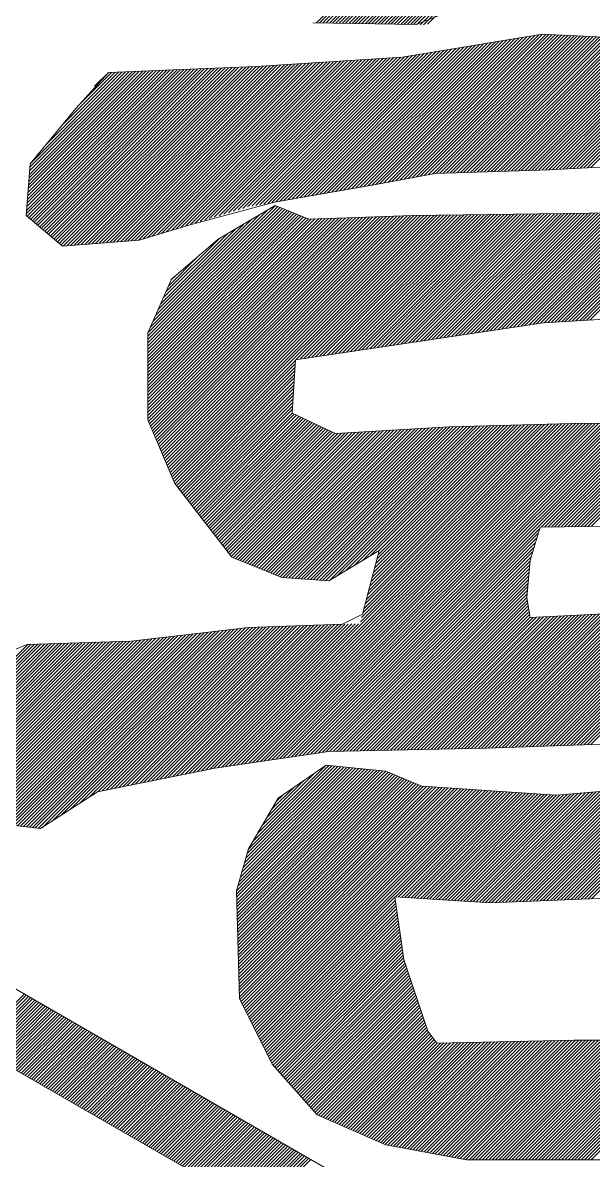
# Model space of a CAD drawing. Units: millimetres at full size. Extents: x -22551 to 92397, y -19340 to 14894.
# Drawn here: x 77067.3 to 77268.6, y -19020.6 to -18619 of the extents above; entities that cross this region are included whole.
import ezdxf

# ---------------------------------------------------------------- set-up
doc = ezdxf.new("R2010")
doc.units = ezdxf.units.MM
doc.header["$LTSCALE"] = 70
doc.layers.add('8-0_9-1', color=7, linetype='Continuous', lineweight=15)

msp = doc.modelspace()

# ---------------------------------------------------------------- linework, layer by layer
at = {"layer": '8-0_9-1'}
for p, q in [((77170.91, -18618.99), (77341.48, -18448.42)), ((77172.05, -18619.01), (77341.26, -18449.8)), ((77173.2, -18619.03), (77341.05, -18451.18)), ((77174.34, -18619.05), (77340.83, -18452.56)), ((77175.48, -18619.08), (77340.62, -18453.94)), ((77176.62, -18619.1), (77340.4, -18455.32)), ((77177.77, -18619.12), (77340.19, -18456.7)), ((77178.91, -18619.14), (77339.96, -18458.09)), ((77180.05, -18619.16), (77339.74, -18459.48)), ((77181.2, -18619.18), (77339.51, -18460.87)), ((77182.34, -18619.2), (77339.28, -18462.26)), ((77183.48, -18619.22), (77339.06, -18463.65)), ((77184.63, -18619.24), (77338.83, -18465.04)), ((77185.77, -18619.27), (77338.61, -18466.43)), ((77186.91, -18619.29), (77338.38, -18467.82)), ((77188.06, -18619.31), (77338.15, -18469.21)), ((77189.2, -18619.33), (77337.93, -18470.6)), ((77190.34, -18619.35), (77337.7, -18471.99)), ((77191.48, -18619.37), (77337.47, -18473.38)), ((77192.63, -18619.39), (77337.25, -18474.77)), ((77193.77, -18619.41), (77337.02, -18476.16)), ((77194.91, -18619.44), (77336.79, -18477.55)), ((77196.06, -18619.46), (77336.57, -18478.94)), ((77197.2, -18619.48), (77336.34, -18480.34)), ((77198.34, -18619.5), (77336.12, -18481.73)), ((77199.49, -18619.52), (77335.98, -18483.02)), ((77200.63, -18619.54), (77335.95, -18484.22)), ((77201.77, -18619.56), (77335.92, -18485.41)), ((77202.91, -18619.58), (77335.89, -18486.61)), ((77204.06, -18619.6), (77335.86, -18487.8)), ((77205.2, -18619.63), (77335.83, -18489)), ((77206.34, -18619.65), (77335.8, -18490.19)), ((77207.49, -18619.67), (77335.77, -18491.39)), ((77208.63, -18619.69), (77335.74, -18492.58)), ((77210.05, -18619.43), (77335.7, -18493.78)), ((77232.44, -18671.55), (77360.05, -18543.94)), ((77233.65, -18671.51), (77360.76, -18544.4)), ((77234.85, -18671.47), (77361.46, -18544.86)), ((77236.06, -18671.43), (77362.16, -18545.32)), ((77237.26, -18671.39), (77362.86, -18545.78)), ((77238.47, -18671.35), (77363.57, -18546.25)), ((77239.67, -18671.31), (77329.45, -18581.53)), ((77240.87, -18671.27), (77329.47, -18582.67)), ((77242.08, -18671.22), (77329.48, -18583.82)), ((77243.28, -18671.19), (77329.5, -18584.97)), ((77244.49, -18671.14), (77329.52, -18586.12)), ((77245.69, -18671.1), (77329.53, -18587.26)), ((77246.9, -18671.06), (77329.55, -18588.41)), ((77248.1, -18671.02), (77329.57, -18589.56)), ((77249.3, -18670.98), (77329.58, -18590.71)), ((77250.51, -18670.94), (77329.6, -18591.85)), ((77251.71, -18670.9), (77329.62, -18593)), ((77252.92, -18670.86), (77329.63, -18594.15)), ((77254.14, -18670.8), (77329.65, -18595.29)), ((77255.37, -18670.74), (77329.67, -18596.44)), ((77256.6, -18670.67), (77329.68, -18597.59)), ((77257.83, -18670.61), (77329.7, -18598.74)), ((77259.06, -18670.54), (77329.72, -18599.88)), ((77260.29, -18670.48), (77329.74, -18601.03)), ((77261.52, -18670.41), (77329.75, -18602.18)), ((77262.75, -18670.35), (77329.77, -18603.33)), ((77263.98, -18670.28), (77329.79, -18604.47)), ((77265.21, -18670.21), (77329.8, -18605.62)), ((77266.44, -18670.15), (77329.82, -18606.77)), ((77267.67, -18670.08), (77329.84, -18607.92)), ((77183.3, -18677.61), (77235.42, -18625.49)), ((77184.71, -18677.37), (77236.82, -18625.26)), ((77186.12, -18677.13), (77238.21, -18625.03)), ((77187.52, -18676.88), (77239.6, -18624.8)), ((77188.93, -18676.64), (77241, -18624.58)), ((77190.34, -18676.4), (77242.39, -18624.35)), ((77191.76, -18676.14), (77243.78, -18624.12)), ((77193.19, -18675.87), (77245.18, -18623.89)), ((77194.62, -18675.61), (77246.57, -18623.66)), ((77196.06, -18675.34), (77247.96, -18623.43)), ((77197.49, -18675.07), (77249.36, -18623.2)), ((77198.92, -18674.8), (77250.7, -18623.02)), ((77200.35, -18674.53), (77251.81, -18623.07)), ((77201.79, -18674.26), (77252.93, -18623.12)), ((77203.22, -18673.99), (77254.04, -18623.17)), ((77204.65, -18673.72), (77255.15, -18623.23)), ((77206.09, -18673.46), (77256.26, -18623.28)), ((77207.52, -18673.19), (77257.38, -18623.33)), ((77208.95, -18672.92), (77258.49, -18623.38)), ((77210.38, -18672.65), (77259.6, -18623.43)), ((77211.82, -18672.38), (77260.71, -18623.49)), ((77213.17, -18672.19), (77261.83, -18623.54)), ((77214.38, -18672.15), (77262.94, -18623.59)), ((77215.58, -18672.11), (77264.05, -18623.64)), ((77216.79, -18672.07), (77265.16, -18623.69)), ((77217.99, -18672.03), (77266.28, -18623.74)), ((77219.2, -18671.99), (77267.39, -18623.8)), ((77220.4, -18671.95), (77268.5, -18623.85)), ((77221.6, -18671.91), (77269.61, -18623.9)), ((77222.81, -18671.87), (77270.73, -18623.95)), ((77224.01, -18671.83), (77271.84, -18624)), ((77225.22, -18671.79), (77272.95, -18624.05)), ((77226.42, -18671.75), (77274.06, -18624.11)), ((77227.63, -18671.71), (77275.18, -18624.16)), ((77228.83, -18671.67), (77276.29, -18624.21)), ((77230.04, -18671.63), (77277.4, -18624.26)), ((77231.24, -18671.59), (77278.51, -18624.31)), ((77159.37, -18681.76), (77211.74, -18629.38)), ((77160.78, -18681.51), (77213.13, -18629.15)), ((77162.18, -18681.27), (77214.53, -18628.93)), ((77163.59, -18681.03), (77215.92, -18628.7)), ((77165, -18680.78), (77217.31, -18628.47)), ((77166.41, -18680.54), (77218.71, -18628.24)), ((77167.81, -18680.29), (77220.1, -18628.01)), ((77169.22, -18680.05), (77221.49, -18627.78)), ((77170.63, -18679.81), (77222.89, -18627.55)), ((77172.04, -18679.56), (77224.28, -18627.32)), ((77173.45, -18679.32), (77225.67, -18627.09)), ((77174.85, -18679.08), (77227.07, -18626.87)), ((77176.26, -18678.83), (77228.46, -18626.64)), ((77177.67, -18678.59), (77229.85, -18626.41)), ((77179.08, -18678.35), (77231.25, -18626.18)), ((77180.49, -18678.1), (77232.64, -18625.95)), ((77181.89, -18677.86), (77234.03, -18625.72)), ((77101.77, -18696.28), (77164.57, -18633.48)), ((77103.03, -18696.18), (77165.81, -18633.4)), ((77104.29, -18696.09), (77167.06, -18633.32)), ((77105.55, -18696), (77168.3, -18633.24)), ((77106.81, -18695.9), (77169.55, -18633.16)), ((77108.06, -18695.81), (77170.79, -18633.08)), ((77109.66, -18695.38), (77172.04, -18633)), ((77111.34, -18694.86), (77173.28, -18632.92)), ((77113.02, -18694.34), (77174.53, -18632.84)), ((77114.7, -18693.83), (77175.77, -18632.76)), ((77116.38, -18693.31), (77177.02, -18632.68)), ((77118.06, -18692.79), (77178.26, -18632.59)), ((77119.75, -18692.27), (77179.51, -18632.51)), ((77121.43, -18691.76), (77180.75, -18632.43)), ((77123.11, -18691.24), (77182, -18632.35)), ((77124.79, -18690.72), (77183.24, -18632.27)), ((77126.47, -18690.2), (77184.49, -18632.19)), ((77128.15, -18689.69), (77185.73, -18632.11)), ((77129.84, -18689.17), (77186.98, -18632.03)), ((77131.52, -18688.65), (77188.22, -18631.95)), ((77133.2, -18688.13), (77189.47, -18631.87)), ((77134.88, -18687.62), (77190.71, -18631.79)), ((77136.56, -18687.1), (77191.96, -18631.71)), ((77138.24, -18686.58), (77193.2, -18631.62)), ((77139.92, -18686.07), (77194.45, -18631.54)), ((77141.61, -18685.55), (77195.69, -18631.46)), ((77143.29, -18685.03), (77196.94, -18631.38)), ((77144.97, -18684.51), (77198.18, -18631.3)), ((77146.65, -18684), (77199.43, -18631.22)), ((77148.1, -18683.71), (77200.67, -18631.14)), ((77149.51, -18683.46), (77201.99, -18630.99)), ((77150.92, -18683.22), (77203.38, -18630.76)), ((77152.33, -18682.98), (77204.77, -18630.53)), ((77153.74, -18682.73), (77206.17, -18630.3)), ((77155.14, -18682.49), (77207.56, -18630.07)), ((77156.55, -18682.24), (77208.95, -18629.84)), ((77157.96, -18682), (77210.35, -18629.61)), ((77068.62, -18686.35), (77119.34, -18635.64)), ((77068.72, -18685.09), (77118.12, -18635.69)), ((77068.81, -18683.84), (77116.91, -18635.73)), ((77068.87, -18687.27), (77120.55, -18635.59)), ((77068.9, -18682.58), (77115.7, -18635.78)), ((77069, -18681.32), (77114.49, -18635.83)), ((77069.09, -18680.07), (77113.28, -18635.87)), ((77069.18, -18678.81), (77112.07, -18635.92)), ((77069.27, -18677.55), (77110.86, -18635.97)), ((77069.37, -18676.29), (77109.65, -18636.02)), ((77069.46, -18675.04), (77108.43, -18636.06)), ((77069.5, -18687.81), (77121.76, -18635.54)), ((77069.55, -18673.78), (77107.22, -18636.11)), ((77069.65, -18672.52), (77106.01, -18636.16)), ((77069.74, -18671.26), (77104.8, -18636.2)), ((77069.83, -18670.01), (77103.59, -18636.25)), ((77070.13, -18688.34), (77122.97, -18635.5)), ((77070.29, -18668.39), (77102.38, -18636.3)), ((77070.76, -18688.87), (77124.18, -18635.45)), ((77071.39, -18689.4), (77125.39, -18635.4)), ((77072.03, -18689.93), (77126.6, -18635.36)), ((77072.66, -18690.47), (77127.82, -18635.31)), ((77073.29, -18691), (77129.03, -18635.26)), ((77073.92, -18691.53), (77130.24, -18635.21)), ((77074.55, -18692.06), (77131.45, -18635.17)), ((77075.19, -18692.59), (77132.66, -18635.12)), ((77075.82, -18693.13), (77133.87, -18635.07)), ((77075.88, -18661.64), (77101.17, -18636.35)), ((77076.45, -18693.66), (77135.08, -18635.03)), ((77077.08, -18694.19), (77136.3, -18634.98)), ((77077.71, -18694.72), (77137.51, -18634.93)), ((77078.35, -18695.26), (77138.72, -18634.88)), ((77078.98, -18695.79), (77139.93, -18634.84)), ((77079.61, -18696.32), (77141.14, -18634.79)), ((77080.24, -18696.85), (77142.35, -18634.74)), ((77080.87, -18697.38), (77143.56, -18634.69)), ((77081.47, -18654.88), (77099.95, -18636.39)), ((77081.63, -18697.79), (77144.78, -18634.65)), ((77082.89, -18697.69), (77145.99, -18634.6)), ((77084.15, -18697.6), (77147.2, -18634.55)), ((77085.41, -18697.51), (77148.41, -18634.51)), ((77086.67, -18697.41), (77149.63, -18634.45)), ((77087.05, -18648.13), (77098.74, -18636.44)), ((77087.93, -18697.32), (77150.87, -18634.37)), ((77089.19, -18697.22), (77152.12, -18634.29)), ((77090.44, -18697.13), (77153.36, -18634.21)), ((77091.7, -18697.03), (77154.61, -18634.13)), ((77092.64, -18641.38), (77097.53, -18636.49)), ((77092.96, -18696.94), (77155.85, -18634.05)), ((77094.22, -18696.84), (77157.1, -18633.97)), ((77095.48, -18696.75), (77158.34, -18633.89)), ((77096.74, -18696.66), (77159.59, -18633.81)), ((77098, -18696.56), (77160.83, -18633.73)), ((77099.25, -18696.47), (77162.08, -18633.65)), ((77100.51, -18696.37), (77163.32, -18633.56)), ((77111.47, -18728.49), (77156.42, -18683.54)), ((77111.47, -18729.66), (77157.25, -18683.87)), ((77111.47, -18730.82), (77158.08, -18684.21)), ((77111.47, -18731.99), (77158.91, -18684.54)), ((77111.47, -18733.15), (77159.75, -18684.87)), ((77111.47, -18734.31), (77160.58, -18685.2)), ((77111.47, -18735.48), (77161.41, -18685.54)), ((77112.35, -18726.45), (77153.64, -18685.16)), ((77258.7, -18724.46), (77297.43, -18685.72)), ((77259.94, -18724.38), (77298.65, -18685.67)), ((77261.17, -18724.31), (77299.87, -18685.61)), ((77262.41, -18724.23), (77301.09, -18685.56)), ((77263.65, -18724.16), (77302.31, -18685.5)), ((77264.89, -18724.09), (77303.53, -18685.45)), ((77266.13, -18724.01), (77304.75, -18685.39)), ((77267.37, -18723.94), (77305.97, -18685.33)), ((77111.47, -18736.64), (77162.24, -18685.87)), ((77111.47, -18737.81), (77163.07, -18686.2)), ((77111.47, -18738.97), (77163.9, -18686.53)), ((77111.47, -18740.14), (77164.73, -18686.87)), ((77111.47, -18741.3), (77165.57, -18687.2)), ((77111.47, -18742.46), (77166.4, -18687.53)), ((77111.47, -18758.76), (77182.42, -18687.8)), ((77111.47, -18757.6), (77181.22, -18687.84)), ((77111.47, -18743.63), (77167.23, -18687.87)), ((77111.47, -18756.43), (77180.02, -18687.88)), ((77111.47, -18755.27), (77178.82, -18687.92)), ((77111.47, -18754.11), (77177.61, -18687.96)), ((77111.47, -18752.94), (77176.41, -18688)), ((77111.47, -18751.78), (77175.21, -18688.04)), ((77111.47, -18750.61), (77174, -18688.08)), ((77111.47, -18749.45), (77172.8, -18688.11)), ((77111.47, -18748.29), (77171.6, -18688.15)), ((77111.47, -18747.12), (77170.39, -18688.19)), ((77111.47, -18744.79), (77168.06, -18688.2)), ((77111.47, -18745.96), (77169.19, -18688.23)), ((77111.68, -18759.72), (77183.63, -18687.77)), ((77112.02, -18760.53), (77184.83, -18687.73)), ((77112.37, -18761.35), (77186.03, -18687.69)), ((77112.71, -18762.17), (77187.24, -18687.65)), ((77113.06, -18762.99), (77188.44, -18687.61)), ((77113.26, -18724.38), (77150.81, -18686.82)), ((77113.4, -18763.81), (77189.64, -18687.57)), ((77113.75, -18764.63), (77190.84, -18687.53)), ((77114.09, -18765.45), (77192.05, -18687.49)), ((77114.16, -18722.31), (77147.98, -18688.48)), ((77114.44, -18766.27), (77193.25, -18687.46)), ((77114.78, -18767.09), (77194.45, -18687.42)), ((77115.13, -18767.91), (77195.66, -18687.38)), ((77115.47, -18768.73), (77196.86, -18687.34)), ((77115.82, -18769.55), (77198.06, -18687.3)), ((77116.16, -18770.37), (77199.27, -18687.26)), ((77116.51, -18771.18), (77200.47, -18687.22)), ((77116.85, -18772), (77201.67, -18687.18)), ((77117.2, -18772.82), (77202.87, -18687.14)), ((77117.54, -18773.64), (77204.08, -18687.11)), ((77117.89, -18774.46), (77205.27, -18687.08)), ((77118.23, -18775.28), (77206.45, -18687.06)), ((77118.58, -18776.1), (77207.63, -18687.04)), ((77118.92, -18776.92), (77208.81, -18687.03)), ((77119.27, -18777.74), (77209.99, -18687.01)), ((77119.61, -18778.56), (77211.17, -18687)), ((77119.96, -18779.38), (77212.35, -18686.98)), ((77120.3, -18780.2), (77213.53, -18686.96)), ((77163.78, -18737.89), (77214.71, -18686.95)), ((77165.14, -18737.68), (77215.89, -18686.93)), ((77166.51, -18737.48), (77217.07, -18686.92)), ((77167.87, -18737.28), (77218.25, -18686.9)), ((77169.24, -18737.08), (77219.43, -18686.89)), ((77170.6, -18736.88), (77220.61, -18686.87)), ((77171.97, -18736.68), (77221.79, -18686.85)), ((77173.33, -18736.48), (77222.97, -18686.84)), ((77174.7, -18736.28), (77224.15, -18686.82)), ((77176.06, -18736.08), (77225.33, -18686.81)), ((77177.43, -18735.88), (77226.51, -18686.79)), ((77178.79, -18735.68), (77227.69, -18686.78)), ((77180.16, -18735.48), (77228.87, -18686.76)), ((77181.52, -18735.28), (77230.05, -18686.75)), ((77182.89, -18735.07), (77231.23, -18686.73)), ((77184.25, -18734.87), (77232.41, -18686.71)), ((77185.61, -18734.67), (77233.59, -18686.7)), ((77186.98, -18734.47), (77234.77, -18686.68)), ((77188.34, -18734.27), (77235.95, -18686.67)), ((77189.71, -18734.07), (77237.13, -18686.65)), ((77191.07, -18733.87), (77238.31, -18686.63)), ((77192.44, -18733.67), (77239.49, -18686.62)), ((77193.8, -18733.47), (77240.67, -18686.6)), ((77195.17, -18733.27), (77241.85, -18686.59)), ((77196.53, -18733.07), (77243.03, -18686.57)), ((77197.9, -18732.87), (77244.21, -18686.56)), ((77199.26, -18732.67), (77245.39, -18686.54)), ((77200.63, -18732.47), (77246.57, -18686.52)), ((77201.99, -18732.27), (77247.75, -18686.51)), ((77203.36, -18732.06), (77248.93, -18686.49)), ((77204.73, -18731.86), (77250.11, -18686.48)), ((77206.1, -18731.65), (77251.29, -18686.46)), ((77207.47, -18731.45), (77252.47, -18686.45)), ((77208.84, -18731.24), (77253.65, -18686.43)), ((77210.21, -18731.04), (77254.83, -18686.41)), ((77211.58, -18730.83), (77256.01, -18686.4)), ((77212.94, -18730.63), (77257.19, -18686.38)), ((77214.31, -18730.42), (77258.37, -18686.37)), ((77215.68, -18730.22), (77259.55, -18686.35)), ((77217.05, -18730.01), (77260.73, -18686.34)), ((77218.42, -18729.81), (77261.91, -18686.32)), ((77219.79, -18729.6), (77263.09, -18686.3)), ((77221.16, -18729.39), (77264.27, -18686.29)), ((77222.53, -18729.19), (77265.45, -18686.27)), ((77223.9, -18728.98), (77266.63, -18686.26)), ((77225.27, -18728.78), (77267.81, -18686.24)), ((77226.64, -18728.57), (77268.99, -18686.23)), ((77228.01, -18728.37), (77270.17, -18686.21)), ((77229.38, -18728.16), (77271.35, -18686.19)), ((77230.75, -18727.96), (77272.53, -18686.18)), ((77232.12, -18727.75), (77273.71, -18686.16)), ((77233.49, -18727.55), (77274.89, -18686.15)), ((77234.86, -18727.34), (77276.07, -18686.13)), ((77236.23, -18727.14), (77277.25, -18686.12)), ((77237.6, -18726.93), (77278.43, -18686.1)), ((77238.97, -18726.72), (77279.61, -18686.08)), ((77240.34, -18726.52), (77280.79, -18686.07)), ((77241.71, -18726.31), (77281.97, -18686.05)), ((77243.08, -18726.11), (77283.15, -18686.04)), ((77244.45, -18725.9), (77284.33, -18686.02)), ((77245.82, -18725.7), (77285.51, -18686.01)), ((77247.19, -18725.49), (77286.69, -18685.99)), ((77248.56, -18725.29), (77287.87, -18685.97)), ((77249.92, -18725.08), (77289.05, -18685.96)), ((77251.27, -18724.9), (77290.23, -18685.94)), ((77252.5, -18724.83), (77291.41, -18685.93)), ((77253.74, -18724.75), (77292.59, -18685.91)), ((77254.98, -18724.68), (77293.77, -18685.89)), ((77256.22, -18724.61), (77294.99, -18685.83)), ((77257.46, -18724.53), (77296.21, -18685.78)), ((77115.07, -18720.24), (77145.16, -18690.15)), ((77115.97, -18718.17), (77142.33, -18691.81)), ((77116.88, -18716.1), (77139.5, -18693.47)), ((77117.78, -18714.03), (77136.67, -18695.14)), ((77118.69, -18711.96), (77129.24, -18701.41)), ((77119.59, -18709.89), (77121.09, -18708.4)), ((77120.65, -18781.02), (77163.48, -18738.18)), ((77121.02, -18781.8), (77163.4, -18739.42)), ((77121.53, -18782.46), (77163.32, -18740.67)), ((77122.04, -18783.12), (77163.25, -18741.91)), ((77122.54, -18783.77), (77163.17, -18743.15)), ((77123.05, -18784.43), (77163.09, -18744.39)), ((77123.56, -18785.09), (77163.01, -18745.63)), ((77124.07, -18785.74), (77162.94, -18746.88)), ((77124.57, -18786.4), (77162.86, -18748.12)), ((77125.08, -18787.06), (77162.78, -18749.36)), ((77125.59, -18787.71), (77162.7, -18750.6)), ((77126.1, -18788.37), (77162.63, -18751.84)), ((77126.6, -18789.03), (77162.55, -18753.08)), ((77127.11, -18789.68), (77162.47, -18754.33)), ((77127.62, -18790.34), (77162.39, -18755.57)), ((77128.13, -18791), (77162.31, -18756.81)), ((77128.63, -18791.65), (77163.09, -18757.2)), ((77129.14, -18792.31), (77163.88, -18757.57)), ((77129.65, -18792.97), (77164.68, -18757.94)), ((77130.16, -18793.62), (77165.48, -18758.31)), ((77130.66, -18794.28), (77166.27, -18758.67)), ((77131.17, -18794.94), (77167.07, -18759.04)), ((77131.68, -18795.59), (77167.86, -18759.41)), ((77132.19, -18796.25), (77168.66, -18759.78)), ((77132.69, -18796.91), (77169.46, -18760.14)), ((77133.2, -18797.56), (77170.25, -18760.51)), ((77133.71, -18798.22), (77171.05, -18760.88)), ((77134.22, -18798.88), (77171.85, -18761.25)), ((77134.72, -18799.53), (77172.64, -18761.61)), ((77135.23, -18800.19), (77173.44, -18761.98)), ((77136.03, -18882.05), (77257.49, -18760.59)), ((77137.39, -18881.85), (77258.69, -18760.56)), ((77138.76, -18881.65), (77259.88, -18760.53)), ((77140.12, -18881.45), (77261.08, -18760.5)), ((77141.49, -18881.25), (77262.27, -18760.47)), ((77142.85, -18881.05), (77263.46, -18760.44)), ((77144.21, -18880.85), (77264.66, -18760.41)), ((77145.58, -18880.65), (77265.82, -18760.41)), ((77146.94, -18880.45), (77266.96, -18760.43)), ((77148.31, -18880.25), (77268.11, -18760.45)), ((77149.67, -18880.05), (77269.25, -18760.48)), ((77151.04, -18879.85), (77270.39, -18760.5)), ((77152.4, -18879.65), (77271.53, -18760.52)), ((77153.77, -18879.45), (77272.67, -18760.54)), ((77155.13, -18879.24), (77273.81, -18760.57)), ((77156.5, -18879.04), (77274.95, -18760.59)), ((77157.86, -18878.84), (77276.09, -18760.61)), ((77158.14, -18814.54), (77210.68, -18762)), ((77159.03, -18814.81), (77211.91, -18761.93)), ((77159.23, -18878.64), (77277.24, -18760.63)), ((77160.12, -18814.88), (77213.15, -18761.86)), ((77160.59, -18878.44), (77278.38, -18760.66)), ((77161.21, -18814.96), (77214.39, -18761.78)), ((77161.96, -18878.24), (77279.52, -18760.68)), ((77162.29, -18815.04), (77215.62, -18761.71)), ((77163.32, -18878.04), (77280.66, -18760.7)), ((77163.38, -18815.12), (77216.86, -18761.64)), ((77164.47, -18815.19), (77218.09, -18761.57)), ((77164.69, -18877.84), (77281.8, -18760.73)), ((77165.55, -18815.27), (77219.28, -18761.54)), ((77166.05, -18877.64), (77282.94, -18760.75)), ((77166.64, -18815.35), (77220.48, -18761.51)), ((77167.42, -18877.44), (77284.08, -18760.77)), ((77167.73, -18815.43), (77221.67, -18761.48)), ((77168.78, -18877.24), (77285.23, -18760.79)), ((77168.81, -18815.5), (77222.87, -18761.45)), ((77169.9, -18815.58), (77224.06, -18761.42)), ((77170.99, -18815.66), (77225.25, -18761.39)), ((77172.07, -18815.74), (77226.45, -18761.36)), ((77173.16, -18815.82), (77227.64, -18761.33)), ((77174.25, -18815.89), (77228.84, -18761.3)), ((77175.36, -18815.95), (77230.03, -18761.27)), ((77178.27, -18814.2), (77231.23, -18761.24)), ((77181.18, -18812.46), (77232.42, -18761.21)), ((77184.09, -18810.71), (77233.61, -18761.18)), ((77186.44, -18830.48), (77256.3, -18760.62)), ((77186.85, -18828.9), (77255.11, -18760.65)), ((77187, -18808.96), (77234.81, -18761.15)), ((77187.27, -18827.32), (77253.91, -18760.68)), ((77187.69, -18825.74), (77252.72, -18760.71)), ((77188.1, -18824.16), (77251.52, -18760.74)), ((77188.52, -18822.58), (77250.33, -18760.77)), ((77188.93, -18821), (77249.14, -18760.79)), ((77189.35, -18819.42), (77247.94, -18760.82)), ((77189.76, -18817.84), (77246.75, -18760.86)), ((77189.91, -18807.22), (77236, -18761.12)), ((77190.18, -18816.26), (77245.55, -18760.88)), ((77190.6, -18814.68), (77244.36, -18760.91)), ((77191.01, -18813.1), (77243.17, -18760.94)), ((77191.43, -18811.52), (77241.97, -18760.97)), ((77191.84, -18809.94), (77240.78, -18761)), ((77192.26, -18808.36), (77239.58, -18761.03)), ((77192.67, -18806.78), (77238.39, -18761.06)), ((77192.82, -18805.47), (77237.2, -18761.09)), ((77250.14, -18797.05), (77286.37, -18760.82)), ((77251.32, -18797.03), (77287.51, -18760.84)), ((77252.5, -18797.01), (77288.65, -18760.86)), ((77253.68, -18797), (77289.79, -18760.89)), ((77254.86, -18796.98), (77290.93, -18760.91)), ((77256.04, -18796.96), (77292.07, -18760.93)), ((77257.22, -18796.95), (77293.22, -18760.95)), ((77258.4, -18796.93), (77294.36, -18760.98)), ((77259.58, -18796.92), (77295.5, -18761)), ((77260.76, -18796.9), (77296.64, -18761.02)), ((77261.94, -18796.88), (77297.78, -18761.05)), ((77263.12, -18796.87), (77298.92, -18761.07)), ((77264.3, -18796.85), (77300.06, -18761.09)), ((77265.48, -18796.84), (77301.2, -18761.11)), ((77266.66, -18796.82), (77302.35, -18761.14)), ((77267.84, -18796.8), (77303.49, -18761.16)), ((77135.74, -18800.85), (77174.24, -18762.35)), ((77136.25, -18801.51), (77175.03, -18762.72)), ((77136.75, -18802.16), (77175.83, -18763.09)), ((77137.26, -18802.82), (77176.63, -18763.45)), ((77137.77, -18803.48), (77177.42, -18763.82)), ((77138.28, -18804.13), (77178.52, -18763.89)), ((77138.78, -18804.79), (77179.75, -18763.82)), ((77139.29, -18805.44), (77180.99, -18763.75)), ((77139.8, -18806.1), (77182.23, -18763.67)), ((77140.31, -18806.76), (77183.46, -18763.6)), ((77140.81, -18807.42), (77184.7, -18763.53)), ((77141.51, -18807.88), (77185.94, -18763.46)), ((77142.34, -18808.22), (77187.17, -18763.38)), ((77143.17, -18808.55), (77188.41, -18763.31)), ((77144, -18808.88), (77189.65, -18763.24)), ((77144.83, -18809.22), (77190.89, -18763.16)), ((77145.67, -18809.55), (77192.12, -18763.09)), ((77146.5, -18809.88), (77193.36, -18763.02)), ((77147.33, -18810.21), (77194.6, -18762.95)), ((77148.16, -18810.55), (77195.83, -18762.87)), ((77148.99, -18810.88), (77197.07, -18762.8)), ((77149.82, -18811.21), (77198.31, -18762.73)), ((77150.66, -18811.54), (77199.54, -18762.66)), ((77151.49, -18811.88), (77200.78, -18762.58)), ((77152.32, -18812.21), (77202.02, -18762.51)), ((77153.15, -18812.54), (77203.25, -18762.44)), ((77153.98, -18812.87), (77204.49, -18762.36)), ((77154.81, -18813.21), (77205.73, -18762.29)), ((77155.64, -18813.54), (77206.97, -18762.22)), ((77156.48, -18813.87), (77208.2, -18762.15)), ((77157.31, -18814.2), (77209.44, -18762.07)), ((77170.15, -18877.04), (77249.68, -18797.51)), ((77171.51, -18876.84), (77249.18, -18799.17)), ((77172.88, -18876.63), (77248.68, -18800.83)), ((77174.24, -18876.43), (77248.18, -18802.49)), ((77175.57, -18876.27), (77247.68, -18804.16)), ((77176.76, -18876.25), (77247.18, -18805.82)), ((77177.95, -18876.22), (77246.68, -18807.48)), ((77179.14, -18876.19), (77246.25, -18809.08)), ((77180.33, -18876.17), (77246.13, -18810.37)), ((77181.52, -18876.14), (77246.02, -18811.65)), ((77182.71, -18876.12), (77245.9, -18812.93)), ((77183.9, -18876.09), (77245.78, -18814.21)), ((77185.09, -18876.07), (77245.67, -18815.49)), ((77186.28, -18876.04), (77245.55, -18816.77)), ((77187.47, -18876.02), (77245.43, -18818.05)), ((77188.65, -18875.99), (77245.32, -18819.33)), ((77189.84, -18875.97), (77245.2, -18820.61)), ((77191.03, -18875.94), (77245.09, -18821.89)), ((77192.22, -18875.92), (77245.25, -18822.89)), ((77193.41, -18875.89), (77245.42, -18823.88)), ((77194.6, -18875.87), (77245.59, -18824.88)), ((77195.79, -18875.84), (77245.75, -18825.88)), ((77196.98, -18875.81), (77245.92, -18826.88)), ((77198.17, -18875.79), (77246.08, -18827.88)), ((77199.36, -18875.76), (77246.25, -18828.87)), ((77200.55, -18875.74), (77247.37, -18828.92)), ((77201.74, -18875.71), (77248.59, -18828.86)), ((77202.93, -18875.69), (77249.82, -18828.8)), ((77204.12, -18875.66), (77251.04, -18828.74)), ((77205.31, -18875.64), (77252.27, -18828.68)), ((77206.5, -18875.61), (77253.49, -18828.62)), ((77207.69, -18875.59), (77254.72, -18828.55)), ((77208.88, -18875.56), (77255.94, -18828.49)), ((77210.07, -18875.54), (77257.17, -18828.43)), ((77211.26, -18875.51), (77258.4, -18828.37)), ((77212.44, -18875.49), (77259.62, -18828.31)), ((77213.63, -18875.46), (77260.85, -18828.25)), ((77214.82, -18875.44), (77262.07, -18828.19)), ((77216.01, -18875.41), (77263.3, -18828.13)), ((77217.2, -18875.38), (77264.52, -18828.06)), ((77218.39, -18875.36), (77265.75, -18828)), ((77219.58, -18875.33), (77266.97, -18827.94)), ((77220.77, -18875.31), (77268.2, -18827.88)), ((77221.96, -18875.28), (77269.43, -18827.82)), ((77223.15, -18875.26), (77270.65, -18827.76)), ((77224.34, -18875.23), (77271.88, -18827.7)), ((77225.53, -18875.21), (77273.1, -18827.64)), ((77226.72, -18875.18), (77274.33, -18827.57)), ((77227.91, -18875.16), (77275.55, -18827.51)), ((77229.1, -18875.13), (77276.78, -18827.45)), ((77230.29, -18875.11), (77278, -18827.39)), ((77231.48, -18875.07), (77279.23, -18827.33)), ((77232.69, -18875.03), (77280.45, -18827.27)), ((77233.9, -18874.99), (77281.68, -18827.21)), ((77235.1, -18874.95), (77282.91, -18827.14)), ((77236.31, -18874.91), (77284.13, -18827.08)), ((77237.51, -18874.87), (77285.36, -18827.02)), ((77238.72, -18874.82), (77286.58, -18826.96)), ((77239.92, -18874.78), (77287.81, -18826.9)), ((77241.13, -18874.74), (77289.03, -18826.84)), ((77242.34, -18874.7), (77290.26, -18826.78)), ((77243.54, -18874.66), (77291.48, -18826.72)), ((77244.75, -18874.62), (77292.71, -18826.65)), ((77245.95, -18874.57), (77293.91, -18826.62)), ((77247.16, -18874.53), (77295.05, -18826.64)), ((77248.37, -18874.49), (77296.19, -18826.66)), ((77249.57, -18874.45), (77297.33, -18826.69)), ((77250.78, -18874.41), (77298.47, -18826.71)), ((77251.98, -18874.37), (77299.62, -18826.73)), ((77253.19, -18874.32), (77300.76, -18826.76)), ((77254.39, -18874.28), (77301.9, -18826.78)), ((77255.6, -18874.24), (77303.04, -18826.8)), ((77256.81, -18874.2), (77304.18, -18826.82)), ((77258.01, -18874.16), (77305.32, -18826.85)), ((77259.22, -18874.12), (77306.46, -18826.87)), ((77260.42, -18874.08), (77307.61, -18826.89)), ((77261.63, -18874.03), (77308.75, -18826.92)), ((77262.83, -18873.99), (77309.89, -18826.94)), ((77264.04, -18873.95), (77311.03, -18826.96)), ((77265.25, -18873.91), (77312.17, -18826.98)), ((77266.45, -18873.87), (77313.31, -18827.01)), ((77267.66, -18873.83), (77314.45, -18827.03)), ((77063.4, -18902.29), (77131.39, -18834.3)), ((77064.44, -18902.41), (77132.7, -18834.15)), ((77065.49, -18902.53), (77134.02, -18834)), ((77066.53, -18902.65), (77135.33, -18833.85)), ((77067.57, -18902.77), (77136.65, -18833.7)), ((77068.62, -18902.9), (77137.96, -18833.55)), ((77069.66, -18903.01), (77139.28, -18833.4)), ((77070.71, -18903.14), (77140.59, -18833.25)), ((77071.75, -18903.26), (77141.91, -18833.1)), ((77072.79, -18903.38), (77143.22, -18832.95)), ((77074.29, -18903.04), (77144.53, -18832.8)), ((77077.59, -18900.91), (77145.85, -18832.65)), ((77080.89, -18898.78), (77147.14, -18832.52)), ((77084.19, -18896.64), (77148.35, -18832.47)), ((77087.48, -18894.51), (77149.56, -18832.43)), ((77090.78, -18892.37), (77150.77, -18832.39)), ((77093.88, -18890.43), (77151.97, -18832.34)), ((77095.34, -18890.14), (77153.18, -18832.3)), ((77096.79, -18889.85), (77154.39, -18832.26)), ((77098.25, -18889.56), (77155.6, -18832.21)), ((77099.71, -18889.27), (77156.8, -18832.17)), ((77101.16, -18888.98), (77158.01, -18832.13)), ((77102.62, -18888.69), (77159.22, -18832.09)), ((77104.07, -18888.4), (77160.43, -18832.04)), ((77105.53, -18888.11), (77161.63, -18832)), ((77106.98, -18887.81), (77162.84, -18831.96)), ((77108.44, -18887.52), (77164.05, -18831.91)), ((77109.89, -18887.23), (77165.25, -18831.87)), ((77111.35, -18886.94), (77166.46, -18831.83)), ((77112.8, -18886.65), (77167.67, -18831.78)), ((77114.26, -18886.36), (77168.88, -18831.74)), ((77115.71, -18886.07), (77170.08, -18831.7)), ((77117.17, -18885.78), (77171.29, -18831.65)), ((77118.62, -18885.49), (77172.5, -18831.61)), ((77120.08, -18885.2), (77173.71, -18831.57)), ((77121.53, -18884.9), (77174.91, -18831.53)), ((77122.99, -18884.61), (77176.12, -18831.48)), ((77124.44, -18884.32), (77177.33, -18831.44)), ((77125.9, -18884.03), (77178.53, -18831.4)), ((77127.35, -18883.74), (77179.74, -18831.35)), ((77128.81, -18883.45), (77180.95, -18831.31)), ((77130.26, -18883.16), (77182.16, -18831.27)), ((77131.72, -18882.87), (77183.36, -18831.22)), ((77133.18, -18882.58), (77184.57, -18831.18)), ((77134.63, -18882.28), (77185.78, -18831.14)), ((77029.88, -18890.4), (77082.28, -18838.01)), ((77030.06, -18889.06), (77081.08, -18838.04)), ((77030.24, -18887.72), (77079.88, -18838.08)), ((77030.42, -18886.38), (77078.67, -18838.12)), ((77030.52, -18890.93), (77083.49, -18837.97)), ((77030.6, -18885.03), (77077.47, -18838.16)), ((77030.78, -18883.69), (77076.27, -18838.2)), ((77030.96, -18882.35), (77075.07, -18838.24)), ((77031.14, -18881), (77073.86, -18838.28)), ((77031.19, -18891.42), (77084.69, -18837.93)), ((77031.32, -18879.66), (77072.66, -18838.32)), ((77031.5, -18878.32), (77071.46, -18838.35)), ((77031.87, -18891.91), (77085.89, -18837.89)), ((77032.54, -18892.4), (77087.1, -18837.85)), ((77033.22, -18892.89), (77088.3, -18837.81)), ((77033.89, -18893.38), (77089.5, -18837.77)), ((77034.56, -18893.87), (77090.7, -18837.73)), ((77035.24, -18894.37), (77091.91, -18837.69)), ((77035.91, -18894.86), (77093.11, -18837.66)), ((77036.59, -18895.35), (77094.31, -18837.62)), ((77037.26, -18895.84), (77095.52, -18837.58)), ((77037.93, -18896.33), (77096.72, -18837.54)), ((77038.61, -18896.82), (77097.92, -18837.5)), ((77039.28, -18897.31), (77099.13, -18837.46)), ((77039.96, -18897.8), (77100.33, -18837.42)), ((77040.63, -18898.29), (77101.53, -18837.38)), ((77041.3, -18898.78), (77102.73, -18837.35)), ((77041.98, -18899.27), (77103.94, -18837.31)), ((77042.65, -18899.76), (77105.14, -18837.27)), ((77043.57, -18900), (77106.42, -18837.16)), ((77044.61, -18900.12), (77107.73, -18837.01)), ((77045.66, -18900.24), (77109.05, -18836.86)), ((77046.7, -18900.37), (77110.36, -18836.71)), ((77047.74, -18900.49), (77111.67, -18836.55)), ((77048.79, -18900.61), (77112.99, -18836.4)), ((77049.83, -18900.73), (77114.3, -18836.25)), ((77050.87, -18900.85), (77115.62, -18836.1)), ((77051.92, -18900.97), (77116.93, -18835.95)), ((77052.96, -18901.09), (77118.25, -18835.8)), ((77054.01, -18901.21), (77119.56, -18835.65)), ((77055.05, -18901.33), (77120.87, -18835.5)), ((77056.09, -18901.45), (77122.19, -18835.35)), ((77057.14, -18901.57), (77123.5, -18835.2)), ((77058.18, -18901.69), (77124.82, -18835.05)), ((77059.22, -18901.81), (77126.13, -18834.9)), ((77060.27, -18901.93), (77127.45, -18834.75)), ((77061.31, -18902.05), (77128.76, -18834.6)), ((77062.36, -18902.17), (77130.08, -18834.45)), ((77031.67, -18876.97), (77070.25, -18838.39)), ((77031.85, -18875.63), (77069.05, -18838.43)), ((77142.68, -18925.46), (77185.86, -18882.28)), ((77142.71, -18926.59), (77186.92, -18882.38)), ((77142.75, -18927.72), (77187.98, -18882.49)), ((77143.13, -18923.84), (77184.81, -18882.17)), ((77143.6, -18922.21), (77183.75, -18882.06)), ((77144.07, -18920.58), (77182.69, -18881.96)), ((77144.53, -18918.95), (77181.63, -18881.85)), ((77145, -18917.32), (77180.57, -18881.75)), ((77145.46, -18915.69), (77179.51, -18881.64)), ((77145.93, -18914.06), (77178.46, -18881.54)), ((77146.39, -18912.43), (77177.4, -18881.43)), ((77146.86, -18910.8), (77176.34, -18881.32)), ((77148.42, -18908.08), (77175.28, -18881.22)), ((77150.08, -18905.25), (77173.96, -18881.38)), ((77142.78, -18928.85), (77189.04, -18882.59)), ((77142.81, -18929.99), (77190.1, -18882.7)), ((77142.84, -18931.12), (77191.16, -18882.81)), ((77142.87, -18932.25), (77192.21, -18882.91)), ((77142.9, -18933.39), (77193.27, -18883.02)), ((77142.93, -18934.52), (77194.33, -18883.12)), ((77142.97, -18935.65), (77195.39, -18883.23)), ((77143, -18936.78), (77196.22, -18883.56)), ((77143.03, -18937.92), (77197.04, -18883.91)), ((77143.06, -18939.05), (77197.86, -18884.25)), ((77143.09, -18940.18), (77198.68, -18884.59)), ((77143.12, -18941.31), (77199.51, -18884.93)), ((77143.15, -18942.45), (77200.33, -18885.28)), ((77143.19, -18943.58), (77201.15, -18885.62)), ((77143.22, -18944.71), (77201.97, -18885.96)), ((77143.25, -18945.85), (77202.79, -18886.3)), ((77151.74, -18902.43), (77170.23, -18883.94)), ((77153.41, -18899.6), (77166.51, -18886.5)), ((77143.28, -18946.98), (77203.61, -18886.64)), ((77143.31, -18948.11), (77204.44, -18886.99)), ((77143.34, -18949.24), (77205.26, -18887.33)), ((77143.38, -18950.38), (77206.08, -18887.67)), ((77143.41, -18951.51), (77206.9, -18888.01)), ((77143.44, -18952.64), (77207.72, -18888.36)), ((77143.47, -18953.77), (77208.7, -18888.55)), ((77143.5, -18954.91), (77209.79, -18888.62)), ((77143.53, -18956.04), (77210.88, -18888.69)), ((77143.56, -18957.17), (77211.97, -18888.77)), ((77143.6, -18958.31), (77213.06, -18888.84)), ((77143.63, -18959.44), (77214.15, -18888.91)), ((77143.66, -18960.57), (77215.25, -18888.98)), ((77143.69, -18961.7), (77216.34, -18889.06)), ((77143.72, -18962.84), (77217.43, -18889.13)), ((77143.93, -18963.79), (77218.52, -18889.2)), ((77144.32, -18964.57), (77219.61, -18889.27)), ((77144.71, -18965.34), (77220.7, -18889.35)), ((77145.1, -18966.12), (77221.79, -18889.42)), ((77145.48, -18966.89), (77222.89, -18889.49)), ((77145.87, -18967.67), (77223.98, -18889.57)), ((77146.26, -18968.45), (77225.07, -18889.64)), ((77146.65, -18969.22), (77226.16, -18889.71)), ((77147.04, -18970), (77227.25, -18889.78)), ((77147.43, -18970.77), (77228.34, -18889.86)), ((77147.81, -18971.55), (77229.43, -18889.93)), ((77148.2, -18972.33), (77230.53, -18890)), ((77148.59, -18973.1), (77231.62, -18890.07)), ((77148.98, -18973.88), (77232.71, -18890.15)), ((77149.37, -18974.65), (77233.8, -18890.22)), ((77149.75, -18975.43), (77234.89, -18890.29)), ((77155.07, -18896.77), (77162.78, -18889.06)), ((77198.8, -18927.55), (77235.98, -18890.37)), ((77199.9, -18927.62), (77237.07, -18890.44)), ((77200.99, -18927.68), (77238.17, -18890.51)), ((77230.58, -18929.53), (77269.64, -18890.47)), ((77231.67, -18929.6), (77270.91, -18890.36)), ((77232.81, -18929.62), (77272.18, -18890.25)), ((77234.03, -18929.58), (77273.46, -18890.15)), ((77235.24, -18929.53), (77274.73, -18890.04)), ((77236.45, -18929.48), (77276, -18889.93)), ((77237.66, -18929.43), (77277.27, -18889.82)), ((77238.88, -18929.38), (77278.55, -18889.71)), ((77240.09, -18929.33), (77279.82, -18889.6)), ((77241.3, -18929.29), (77281.09, -18889.5)), ((77242.52, -18929.24), (77282.36, -18889.39)), ((77243.73, -18929.19), (77283.64, -18889.28)), ((77244.94, -18929.14), (77284.91, -18889.17)), ((77246.15, -18929.09), (77286.18, -18889.06)), ((77247.37, -18929.04), (77287.45, -18888.95)), ((77248.58, -18928.99), (77288.73, -18888.85)), ((77249.79, -18928.95), (77290, -18888.74)), ((77251, -18928.9), (77291.27, -18888.63)), ((77252.22, -18928.85), (77292.54, -18888.52)), ((77253.43, -18928.8), (77293.82, -18888.41)), ((77254.64, -18928.75), (77295.09, -18888.31)), ((77255.85, -18928.7), (77296.36, -18888.2)), ((77257.07, -18928.65), (77297.63, -18888.09)), ((77258.28, -18928.61), (77298.91, -18887.98)), ((77259.49, -18928.56), (77300.18, -18887.87)), ((77260.71, -18928.51), (77301.45, -18887.76)), ((77261.92, -18928.46), (77302.72, -18887.66)), ((77263.13, -18928.41), (77304, -18887.55)), ((77264.34, -18928.36), (77305.25, -18887.46)), ((77265.56, -18928.32), (77306.36, -18887.51)), ((77266.77, -18928.27), (77307.47, -18887.56)), ((77267.98, -18928.22), (77308.59, -18887.61)), ((77156.73, -18893.94), (77159.06, -18891.62)), ((77202.09, -18927.75), (77239.26, -18890.58)), ((77203.18, -18927.82), (77240.35, -18890.66)), ((77204.28, -18927.89), (77241.44, -18890.73)), ((77205.38, -18927.96), (77242.53, -18890.8)), ((77206.47, -18928.03), (77243.62, -18890.88)), ((77207.57, -18928.1), (77244.71, -18890.95)), ((77208.66, -18928.16), (77245.81, -18891.02)), ((77209.76, -18928.23), (77246.9, -18891.09)), ((77210.85, -18928.3), (77247.99, -18891.17)), ((77211.95, -18928.37), (77249.08, -18891.24)), ((77213.05, -18928.44), (77250.17, -18891.31)), ((77214.14, -18928.51), (77251.26, -18891.38)), ((77215.24, -18928.57), (77252.35, -18891.46)), ((77216.33, -18928.64), (77253.45, -18891.53)), ((77217.43, -18928.71), (77254.54, -18891.6)), ((77218.52, -18928.78), (77255.64, -18891.66)), ((77219.62, -18928.85), (77256.91, -18891.55)), ((77220.72, -18928.92), (77258.19, -18891.45)), ((77221.81, -18928.99), (77259.46, -18891.34)), ((77222.91, -18929.05), (77260.73, -18891.23)), ((77224, -18929.12), (77262, -18891.12)), ((77225.1, -18929.19), (77263.28, -18891.01)), ((77226.19, -18929.26), (77264.55, -18890.9)), ((77227.29, -18929.33), (77265.82, -18890.8)), ((77228.39, -18929.4), (77267.09, -18890.69)), ((77229.48, -18929.46), (77268.37, -18890.58)), ((77307.63, -19100.34), (76955.32, -18896.94)), ((77150.14, -18976.21), (77198.62, -18927.73)), ((77150.53, -18976.98), (77198.76, -18928.75)), ((77150.92, -18977.76), (77198.91, -18929.77)), ((77151.31, -18978.53), (77199.05, -18930.79)), ((77151.69, -18979.31), (77199.2, -18931.81)), ((77152.08, -18980.09), (77199.34, -18932.83)), ((77152.47, -18980.86), (77199.49, -18933.85)), ((77152.86, -18981.64), (77199.63, -18934.86)), ((77153.25, -18982.42), (77199.78, -18935.88)), ((77153.63, -18983.19), (77199.93, -18936.9)), ((77154.02, -18983.97), (77200.07, -18937.92)), ((77154.41, -18984.74), (77200.22, -18938.94)), ((77154.8, -18985.52), (77200.36, -18939.96)), ((77155.19, -18986.3), (77200.51, -18940.98)), ((77155.67, -18986.98), (77200.65, -18941.99)), ((77156.22, -18987.6), (77200.8, -18943.01)), ((77156.76, -18988.21), (77200.94, -18944.03)), ((77157.31, -18988.83), (77201.09, -18945.05)), ((77157.85, -18989.45), (77201.24, -18946.07)), ((77158.4, -18990.07), (77201.38, -18947.09)), ((77158.94, -18990.69), (77201.53, -18948.11)), ((77159.49, -18991.31), (77201.67, -18949.13)), ((77160.04, -18991.92), (77201.88, -18950.08)), ((77160.58, -18992.54), (77202.17, -18950.95)), ((77161.13, -18993.16), (77202.46, -18951.82)), ((77161.67, -18993.78), (77202.76, -18952.7)), ((77162.22, -18994.4), (77203.05, -18953.57)), ((77162.76, -18995.02), (77203.34, -18954.44)), ((77163.31, -18995.64), (77203.63, -18955.32)), ((77163.86, -18996.25), (77203.92, -18956.19)), ((77164.4, -18996.87), (77204.21, -18957.06)), ((77164.95, -18997.49), (77204.5, -18957.94)), ((77165.49, -18998.11), (77204.79, -18958.81)), ((77049.75, -18979.97), (77067.83, -18961.89)), ((77050.49, -18980.4), (77068.56, -18962.32)), ((77051.22, -18980.83), (77069.3, -18962.75)), ((77166.04, -18998.73), (77205.08, -18959.68)), ((77166.58, -18999.35), (77205.38, -18960.56)), ((77167.13, -18999.97), (77205.67, -18961.43)), ((77167.68, -19000.58), (77205.96, -18962.3)), ((77051.96, -18981.25), (77070.04, -18963.17)), ((77052.7, -18981.68), (77070.78, -18963.6)), ((77053.44, -18982.1), (77071.52, -18964.03)), ((77054.18, -18982.53), (77072.26, -18964.45)), ((77054.91, -18982.96), (77072.99, -18964.88)), ((77055.65, -18983.38), (77073.73, -18965.3)), ((77056.39, -18983.81), (77074.47, -18965.73)), ((77057.13, -18984.23), (77075.21, -18966.16)), ((77057.87, -18984.66), (77075.95, -18966.58)), ((77168.22, -19001.2), (77206.25, -18963.17)), ((77168.77, -19001.82), (77206.54, -18964.05)), ((77169.31, -19002.44), (77206.83, -18964.92)), ((77169.86, -19003.06), (77207.12, -18965.79)), ((77170.4, -19003.68), (77207.41, -18966.67)), ((77058.6, -18985.09), (77076.68, -18967.01)), ((77059.34, -18985.51), (77077.42, -18967.43)), ((77060.08, -18985.94), (77078.16, -18967.86)), ((77060.82, -18986.37), (77078.9, -18968.29)), ((77061.56, -18986.79), (77079.64, -18968.71)), ((77062.3, -18987.22), (77080.37, -18969.14)), ((77063.03, -18987.64), (77081.11, -18969.56)), ((77063.77, -18988.07), (77081.85, -18969.99)), ((77064.51, -18988.5), (77082.59, -18970.42)), ((77065.25, -18988.92), (77083.33, -18970.84)), ((77170.95, -19004.29), (77207.7, -18967.54)), ((77171.66, -19004.75), (77207.99, -18968.41)), ((77172.47, -19005.1), (77208.29, -18969.29)), ((77173.28, -19005.46), (77208.58, -18970.16)), ((77065.99, -18989.35), (77084.06, -18971.27)), ((77066.72, -18989.77), (77084.8, -18971.7)), ((77067.46, -18990.2), (77085.54, -18972.12)), ((77068.2, -18990.63), (77086.28, -18972.55)), ((77068.94, -18991.05), (77087.02, -18972.97)), ((77069.68, -18991.48), (77087.75, -18973.4)), ((77070.41, -18991.9), (77088.49, -18973.83)), ((77071.15, -18992.33), (77089.23, -18974.25)), ((77071.89, -18992.76), (77089.97, -18974.68)), ((77174.09, -19005.81), (77208.87, -18971.03)), ((77174.9, -19006.16), (77209.16, -18971.91)), ((77175.71, -19006.51), (77209.45, -18972.78)), ((77176.53, -19006.87), (77209.74, -18973.65)), ((77177.34, -19007.22), (77210.03, -18974.53)), ((77072.63, -18993.18), (77090.71, -18975.1)), ((77073.37, -18993.61), (77091.44, -18975.53)), ((77074.1, -18994.04), (77092.18, -18975.96)), ((77074.84, -18994.46), (77092.92, -18976.38)), ((77075.58, -18994.89), (77093.66, -18976.81)), ((77076.32, -18995.31), (77094.4, -18977.23)), ((77077.06, -18995.74), (77095.14, -18977.66)), ((77077.79, -18996.17), (77095.87, -18978.09)), ((77078.53, -18996.59), (77096.61, -18978.51)), ((77178.15, -19007.57), (77210.42, -18975.3)), ((77178.96, -19007.93), (77210.92, -18975.97)), ((77179.77, -19008.28), (77211.42, -18976.63)), ((77180.58, -19008.63), (77211.91, -18977.3)), ((77181.39, -19008.98), (77212.41, -18977.96)), ((77182.21, -19009.34), (77212.91, -18978.63)), ((77193.57, -19014.28), (77228.96, -18978.88)), ((77194.38, -19014.63), (77230.15, -18978.85)), ((77195.19, -19014.98), (77231.34, -18978.83)), ((77196.12, -19015.21), (77232.53, -18978.8)), ((77197.1, -19015.39), (77233.72, -18978.78)), ((77198.09, -19015.58), (77234.91, -18978.75)), ((77199.07, -19015.76), (77236.1, -18978.73)), ((77200.05, -19015.94), (77237.29, -18978.7)), ((77201.03, -19016.12), (77238.48, -18978.67)), ((77202.01, -19016.3), (77239.67, -18978.65)), ((77203, -19016.49), (77240.86, -18978.62)), ((77203.98, -19016.67), (77242.05, -18978.6)), ((77204.96, -19016.85), (77243.24, -18978.57)), ((77205.94, -19017.03), (77244.43, -18978.54)), ((77206.93, -19017.21), (77245.62, -18978.52)), ((77207.91, -19017.4), (77246.81, -18978.49)), ((77208.89, -19017.58), (77248, -18978.47)), ((77209.87, -19017.76), (77249.19, -18978.44)), ((77210.86, -19017.94), (77250.38, -18978.41)), ((77211.84, -19018.12), (77251.57, -18978.39)), ((77212.82, -19018.31), (77252.76, -18978.36)), ((77213.8, -19018.49), (77253.95, -18978.34)), ((77214.78, -19018.67), (77255.14, -18978.31)), ((77215.77, -19018.85), (77256.33, -18978.29)), ((77216.75, -19019.03), (77257.52, -18978.26)), ((77217.73, -19019.21), (77258.71, -18978.23)), ((77218.71, -19019.4), (77259.9, -18978.21)), ((77219.7, -19019.58), (77261.09, -18978.18)), ((77220.68, -19019.76), (77262.27, -18978.16)), ((77221.66, -19019.94), (77263.44, -18978.16)), ((77222.64, -19020.12), (77264.6, -18978.16)), ((77223.62, -19020.31), (77265.77, -18978.16)), ((77224.74, -19020.36), (77266.93, -18978.16)), ((77225.9, -19020.36), (77268.09, -18978.16)), ((77227.07, -19020.36), (77269.26, -18978.16)), ((77228.23, -19020.36), (77270.42, -18978.16)), ((77229.39, -19020.36), (77271.59, -18978.16)), ((77230.56, -19020.36), (77272.75, -18978.16)), ((77231.72, -19020.36), (77273.92, -18978.16)), ((77232.89, -19020.36), (77275.08, -18978.16)), ((77234.05, -19020.36), (77276.24, -18978.16)), ((77235.22, -19020.36), (77277.41, -18978.16)), ((77236.38, -19020.36), (77278.57, -18978.16)), ((77237.54, -19020.36), (77279.74, -18978.16)), ((77238.71, -19020.36), (77280.9, -18978.16)), ((77239.87, -19020.36), (77282.06, -18978.16)), ((77241.04, -19020.36), (77283.23, -18978.16)), ((77242.2, -19020.36), (77284.39, -18978.16)), ((77243.36, -19020.36), (77285.56, -18978.16)), ((77244.53, -19020.36), (77286.72, -18978.16)), ((77245.69, -19020.36), (77287.89, -18978.16)), ((77246.86, -19020.36), (77289.05, -18978.16)), ((77248.02, -19020.36), (77290.21, -18978.16)), ((77249.19, -19020.36), (77291.38, -18978.16)), ((77250.35, -19020.36), (77292.54, -18978.16)), ((77251.51, -19020.36), (77293.71, -18978.16)), ((77252.68, -19020.36), (77294.87, -18978.16)), ((77253.84, -19020.36), (77296.03, -18978.16)), ((77255.01, -19020.36), (77297.2, -18978.16)), ((77256.17, -19020.36), (77298.36, -18978.16)), ((77257.33, -19020.36), (77299.53, -18978.16)), ((77258.5, -19020.36), (77300.69, -18978.16)), ((77259.66, -19020.36), (77301.86, -18978.16)), ((77260.83, -19020.36), (77303.02, -18978.16)), ((77261.99, -19020.36), (77304.18, -18978.16)), ((77263.16, -19020.36), (77305.35, -18978.16)), ((77264.32, -19020.36), (77306.51, -18978.16)), ((77265.48, -19020.36), (77307.68, -18978.16)), ((77266.65, -19020.36), (77308.84, -18978.16)), ((77267.81, -19020.36), (77310, -18978.16)), ((77079.27, -18997.02), (77097.35, -18978.94)), ((77080.01, -18997.44), (77098.09, -18979.37)), ((77080.75, -18997.87), (77098.83, -18979.79)), ((77081.48, -18998.3), (77099.56, -18980.22)), ((77082.22, -18998.72), (77100.3, -18980.64)), ((77082.96, -18999.15), (77101.04, -18981.07)), ((77083.7, -18999.58), (77101.78, -18981.5)), ((77084.44, -19000), (77102.52, -18981.92)), ((77085.18, -19000.43), (77103.25, -18982.35)), ((77085.91, -19000.85), (77103.99, -18982.77)), ((77183.02, -19009.69), (77213.49, -18979.22)), ((77183.83, -19010.04), (77214.68, -18979.19)), ((77184.64, -19010.39), (77215.87, -18979.16)), ((77185.45, -19010.75), (77217.06, -18979.14)), ((77186.26, -19011.1), (77218.25, -18979.11)), ((77187.07, -19011.45), (77219.44, -18979.09)), ((77187.89, -19011.81), (77220.63, -18979.06)), ((77188.7, -19012.16), (77221.82, -18979.04)), ((77189.51, -19012.51), (77223.01, -18979.01)), ((77190.32, -19012.86), (77224.2, -18978.98)), ((77191.13, -19013.22), (77225.39, -18978.96)), ((77191.94, -19013.57), (77226.58, -18978.93)), ((77192.75, -19013.92), (77227.77, -18978.91)), ((77086.65, -19001.28), (77104.73, -18983.2)), ((77087.39, -19001.71), (77105.47, -18983.63)), ((77088.13, -19002.13), (77106.21, -18984.05)), ((77088.87, -19002.56), (77106.94, -18984.48)), ((77089.6, -19002.98), (77107.68, -18984.91)), ((77090.34, -19003.41), (77108.42, -18985.33)), ((77091.08, -19003.84), (77109.16, -18985.76)), ((77091.82, -19004.26), (77109.9, -18986.18)), ((77092.56, -19004.69), (77110.63, -18986.61)), ((77093.29, -19005.11), (77111.37, -18987.04)), ((77094.03, -19005.54), (77112.11, -18987.46)), ((77094.77, -19005.97), (77112.85, -18987.89)), ((77095.51, -19006.39), (77113.59, -18988.31)), ((77096.25, -19006.82), (77114.32, -18988.74)), ((77096.98, -19007.25), (77115.06, -18989.17)), ((77097.72, -19007.67), (77115.8, -18989.59)), ((77098.46, -19008.1), (77116.54, -18990.02)), ((77099.2, -19008.52), (77117.28, -18990.44)), ((77099.94, -19008.95), (77118.02, -18990.87)), ((77100.67, -19009.38), (77118.75, -18991.3)), ((77101.41, -19009.8), (77119.49, -18991.72)), ((77102.15, -19010.23), (77120.23, -18992.15)), ((77102.89, -19010.65), (77120.97, -18992.58)), ((77103.63, -19011.08), (77121.71, -18993)), ((77104.36, -19011.51), (77122.44, -18993.43)), ((77105.1, -19011.93), (77123.18, -18993.85)), ((77105.84, -19012.36), (77123.92, -18994.28)), ((77106.58, -19012.78), (77124.66, -18994.71)), ((77107.32, -19013.21), (77125.4, -18995.13)), ((77108.06, -19013.64), (77126.13, -18995.56)), ((77108.79, -19014.06), (77126.87, -18995.98)), ((77109.53, -19014.49), (77127.61, -18996.41)), ((77110.27, -19014.92), (77128.35, -18996.84)), ((77111.01, -19015.34), (77129.09, -18997.26)), ((77111.75, -19015.77), (77129.82, -18997.69)), ((77112.48, -19016.19), (77130.56, -18998.11)), ((77113.22, -19016.62), (77131.3, -18998.54)), ((77113.96, -19017.05), (77132.04, -18998.97)), ((77114.7, -19017.47), (77132.78, -18999.39)), ((77115.44, -19017.9), (77133.51, -18999.82)), ((77116.17, -19018.32), (77134.25, -19000.25)), ((77116.91, -19018.75), (77134.99, -19000.67)), ((77117.65, -19019.18), (77135.73, -19001.1)), ((77118.39, -19019.6), (77136.47, -19001.52)), ((77119.13, -19020.03), (77137.2, -19001.95)), ((77119.86, -19020.45), (77137.94, -19002.38)), ((77120.6, -19020.88), (77138.68, -19002.8)), ((77121.34, -19021.31), (77139.42, -19003.23)), ((77122.08, -19021.73), (77140.16, -19003.65)), ((77122.82, -19022.16), (77140.89, -19004.08)), ((77123.55, -19022.59), (77141.63, -19004.51)), ((77124.29, -19023.01), (77142.37, -19004.93)), ((77125.03, -19023.44), (77143.11, -19005.36)), ((77125.77, -19023.86), (77143.85, -19005.78)), ((77126.51, -19024.29), (77144.59, -19006.21)), ((77127.24, -19024.72), (77145.32, -19006.64)), ((77127.98, -19025.14), (77146.06, -19007.06)), ((77128.72, -19025.57), (77146.8, -19007.49)), ((77129.46, -19025.99), (77147.54, -19007.92)), ((77130.2, -19026.42), (77148.28, -19008.34)), ((77130.93, -19026.85), (77149.01, -19008.77)), ((77131.67, -19027.27), (77149.75, -19009.19)), ((77132.41, -19027.7), (77150.49, -19009.62)), ((77133.15, -19028.13), (77151.23, -19010.05)), ((77133.89, -19028.55), (77151.97, -19010.47)), ((77134.63, -19028.98), (77152.7, -19010.9)), ((77135.36, -19029.4), (77153.44, -19011.32)), ((77136.1, -19029.83), (77154.18, -19011.75)), ((77136.84, -19030.26), (77154.92, -19012.18)), ((77137.58, -19030.68), (77155.66, -19012.6)), ((77138.32, -19031.11), (77156.39, -19013.03)), ((77139.05, -19031.53), (77157.13, -19013.46)), ((77139.79, -19031.96), (77157.87, -19013.88)), ((77140.53, -19032.39), (77158.61, -19014.31)), ((77141.27, -19032.81), (77159.35, -19014.73)), ((77142.01, -19033.24), (77160.08, -19015.16)), ((77142.74, -19033.66), (77160.82, -19015.59)), ((77143.48, -19034.09), (77161.56, -19016.01)), ((77144.22, -19034.52), (77162.3, -19016.44)), ((77144.96, -19034.94), (77163.04, -19016.86)), ((77145.7, -19035.37), (77163.77, -19017.29)), ((77146.43, -19035.8), (77164.51, -19017.72)), ((77147.17, -19036.22), (77165.25, -19018.14)), ((77147.91, -19036.65), (77165.99, -19018.57)), ((77148.65, -19037.07), (77166.73, -19018.99)), ((77149.39, -19037.5), (77167.47, -19019.42)), ((77150.12, -19037.93), (77168.2, -19019.85)), ((77150.86, -19038.35), (77168.94, -19020.27))]:
    msp.add_line(p, q, dxfattribs=at)
for points in [[(77307.63, -19128.86), (76942.97, -18918.33), (76942.97, -18498.28)], [(77277.47, -18589.32), (77279.49, -18624.36), (77250.51, -18623.01), (77201.32, -18631.1), (77149.44, -18634.47), (77097.55, -18636.49), (77086.09, -18649.29), (77069.92, -18668.83), (77068.57, -18687.03), (77081.38, -18697.81), (77108.33, -18695.79), (77125.85, -18690.4), (77156.17, -18682.31), (77191.21, -18676.24), (77212.78, -18672.2), (77253.21, -18670.85), (77303.75, -18668.16), (77342.83, -18667.48)], [(77169.65, -18618.97), (77206.04, -18619.64), (77224.91, -18612.23)], [(77156.4, -18683.53), (77168.22, -18688.26), (77204.88, -18687.08), (77293.57, -18685.9), (77371.61, -18682.35), (77420.09, -18684.72), (77452.02, -18681.17)], [(77156.4, -18683.53), (77136.3, -18695.36), (77119.74, -18709.55), (77111.47, -18728.47), (77111.47, -18759.21), (77120.93, -18781.68), (77141.03, -18807.69), (77158.76, -18814.79), (77175.32, -18815.97), (77193.06, -18805.33), (77187.14, -18827.79), (77180.05, -18831.34), (77146.94, -18832.52), (77105.55, -18837.25), (77068.9, -18838.44), (77042.88, -18849.08)], [(77042.88, -18899.93), (77073.63, -18903.47), (77093.73, -18890.47), (77135.12, -18882.19), (77175.32, -18876.28), (77230.9, -18875.09), (77299.48, -18872.73), (77460.3, -18872.73), (77522.97, -18876.28), (77546.62, -18885.74), (77569.08, -18891.65), (77577.36, -18886.92), (77588, -18872.73), (77590.37, -18860.9), (77574.99, -18843.17), (77539.52, -18834.89), (77493.4, -18827.79), (77447.29, -18824.25), (77404.72, -18824.25), (77398.81, -18807.69), (77415.36, -18811.24), (77431.92, -18808.88)], [(77174.33, -18881.12), (77157.45, -18892.72), (77146.9, -18910.66), (77142.68, -18925.42), (77143.74, -18963.4), (77155.34, -18986.6), (77171.16, -19004.54), (77195.42, -19015.08), (77223.9, -19020.36), (77279.81, -19020.36), (77338.88, -19015.08), (77381.07, -19011.92), (77408.49, -19011.92), (77426.43, -19010.86), (77438.03, -18995.04), (77452.8, -18981.33), (77455.96, -18948.63), (77457.02, -18913.82), (77441.19, -18882.18), (77411.66, -18882.18), (77392.67, -18885.34)], [(77174.33, -18881.12), (77195.42, -18883.23), (77208.08, -18888.51), (77255.55, -18891.67), (77305.12, -18887.45), (77350.48, -18889.56), (77392.67, -18885.34)], [(77198.59, -18927.53), (77201.75, -18949.69), (77210.19, -18975), (77213.35, -18979.22), (77261.88, -18978.16), (77352.59, -18978.16), (77384.23, -18967.62), (77401.11, -18950.74), (77403.22, -18931.75), (77393.73, -18926.48)], [(77198.59, -18927.53), (77232.34, -18929.64), (77285.08, -18927.53), (77346.26, -18927.53), (77393.73, -18926.48)]]:
    msp.add_lwpolyline(points, dxfattribs=at)
for points in [[(77163.49, -18737.93), (77162.31, -18756.85), (77177.68, -18763.94), (77217.89, -18761.58), (77265.19, -18760.39), (77324.31, -18761.58), (77370.43, -18760.39), (77405.9, -18761.58), (77414.18, -18729.65), (77362.15, -18724.92), (77310.12, -18721.37), (77251, -18724.92), (77203.7, -18732.01)], [(77336.14, -18795.87), (77249.82, -18797.05), (77246.27, -18808.88), (77245.09, -18821.88), (77246.27, -18828.98), (77293.57, -18826.61), (77352.69, -18827.79), (77352.69, -18812.42), (77345.6, -18800.6)]]:
    msp.add_lwpolyline(points, close=True, dxfattribs=at)

doc.saveas('drawing.dxf')
